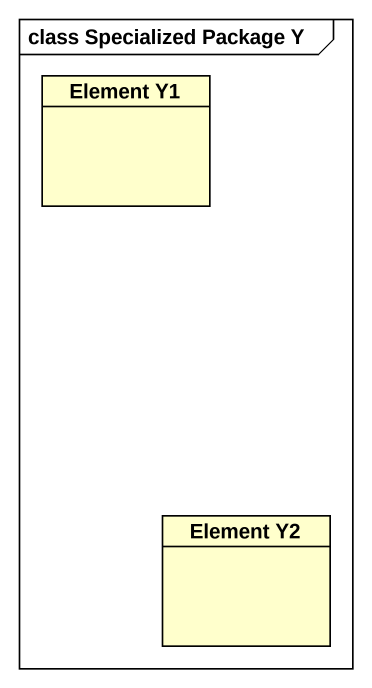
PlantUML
@startuml
mainframe class Specialized Package Y
hide circle
hide empty members
class "Element Y1" as Element_Y1
class "Element Y2" as Element_Y2
@enduml
